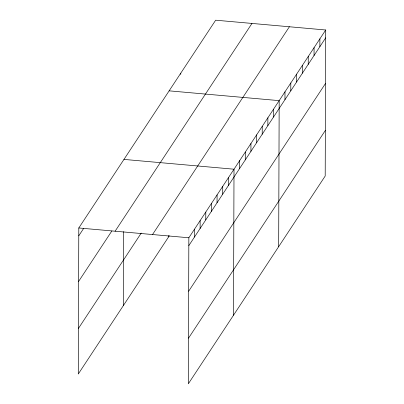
<?xml version="1.0" encoding="UTF-8"?>
<svg xmlns="http://www.w3.org/2000/svg" width="404" height="404" viewBox="0 0 404 404"><rect width="100%" height="100%" fill="white"/><g stroke="black" fill="none" stroke-linecap="round" stroke-linejoin="round"><path stroke-width="0.61" d="M325.71 29.997L188.85 237.769L188.34 383.8L325.2 176.023L325.71 29.997L215.66 20.2L78.8 227.977L78.29 374.003L169.301 235.835M123.452 305.439L123.71 231.649M168.619 236.875L168.625 235.623M180.755 74.392L180.76 73.185M194.47 237.047L194.496 229.199M200.116 228.477L200.142 220.629M205.757 219.907L205.787 212.06M211.403 211.337L211.433 203.49M217.049 202.768L217.079 194.915M222.695 194.193L222.725 186.345M228.341 185.623L228.366 177.775M233.502 315.236L234.012 169.205L123.962 159.408M239.633 168.483L239.658 160.635M245.279 159.913L245.304 152.061M250.924 151.343L250.95 143.491M256.57 142.769L256.596 134.921M262.211 134.199L262.241 126.351M267.857 125.629L267.887 117.781M273.503 117.059L273.533 109.211M278.669 246.667L279.179 100.636L169.13 90.844M284.966 99.657L284.992 91.809M290.784 90.824L290.809 82.977M296.597 81.997L296.627 74.149M302.414 73.164L302.445 65.317M308.232 64.337L308.257 56.484M314.049 55.505L314.075 47.657M319.867 46.672L319.892 38.824M78.775 235.825L83.754 228.26M78.613 281.426L111.822 231.007M115.115 231.209L251.975 23.432M78.452 328.407L141.213 233.118M152.535 234.537L289.39 26.76M188.825 245.622L325.68 37.845M188.663 291.218L325.523 83.441M188.501 338.199L325.356 130.426M78.8 227.977L188.85 237.769"/></g></svg>
